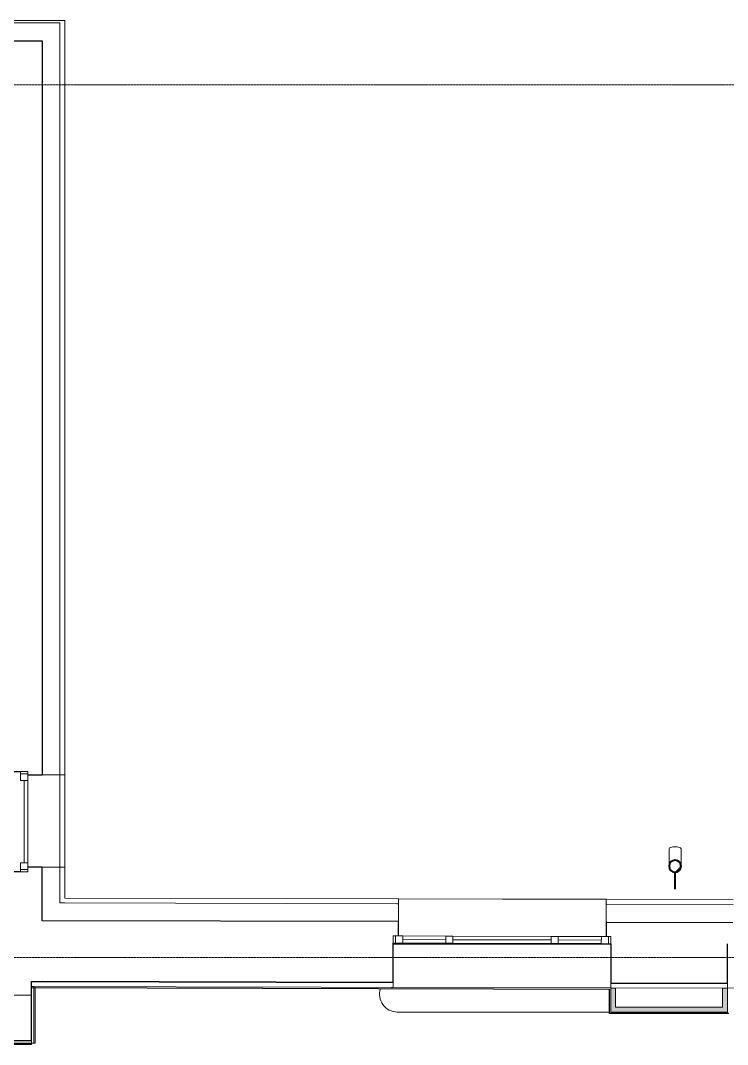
# Model space of a CAD drawing. Header units: millimetres. Extents: x -42533 to 645315, y 3457 to 82611.
# Drawn here: x 291051 to 296960, y 38692 to 47258 of the extents above; entities that cross this region are included whole.
import ezdxf

# ---------------------------------------------------------------- set-up
doc = ezdxf.new("R2010")
doc.units = ezdxf.units.MM
doc.linetypes.add('ADSK_Линия сетки', pattern=[25, 20, -2.5, 0, -2.5])
for name, color, linetype, lineweight in [('_ Окна', 7, 'Continuous', 9), ('Обобщенные модели', 7, 'Continuous', 18), ('Окна', 7, 'Continuous', 9), ('Оси', 253, 'Continuous', 9), ('Перекрытие', 7, 'Continuous', 18), ('Стены внутренние', 7, 'Continuous', 18), ('Стены наружные', 7, 'Continuous', 18), ('Стены несущие', 7, 'Continuous', 30), ('Стены отделка', 7, 'Continuous', 30), ('Стены штриховка', 7, 'Continuous', 9), ('ШТРИХОВКА', 252, 'Continuous', 15)]:
    doc.layers.add(name, color=color, linetype=linetype, lineweight=lineweight)

# ---------------------------------------------------------------- blocks, each defined once
blk = doc.blocks.new('План 3 этажа')
at = {"layer": 'Обобщенные модели', "lineweight": 9}
h = blk.add_hatch(dxfattribs=at)
h.set_pattern_fill('FP_17', color=8, style=0, pattern_type=2)
h.set_pattern_definition([(45, (507.34, 158.9), (-106.066, 106.066), [])])
h.paths.add_polyline_path([(16482.343, 13817.033), (16504.037, 13821.984), (16521.434, 13835.858), (16531.089, 13855.907), (16531.089, 13878.159), (16521.434, 13898.207), (16504.037, 13912.081), (16479.732, 13916.437), (16459.663, 13911.295), (16443.251, 13898.207), (16433.596, 13878.159), (16434.719, 13853.576), (16443.251, 13835.858), (16460.648, 13821.984), (16479.732, 13817.629)])
at = {"layer": 'Стены внутренние'}
for points in [[(15945.455, 12687.14), (15985.345, 12687.14), (15985.345, 12846.798), (15945.345, 12846.798), (15945.345, 12687.14)], [(16920.332, 12647.14), (16920.141, 12846.036), (16880.332, 12846.036), (16880.332, 12647.14), (16911.973, 12647.14)], [(16880.332, 12647.14), (16880.332, 12687.14), (15945.345, 12687.14), (15946.023, 12647.14), (16606.022, 12647.14)]]:
    blk.add_hatch(color=8, dxfattribs=at).paths.add_polyline_path(points)
at = {"layer": '_ Окна', "color": 8, "lineweight": 18}
for p, q in [((11012.343, 14583.902), (11012.343, 14659.902)), ((11012.343, 14659.902), (11072.343, 14659.902)), ((11072.343, 14659.902), (11072.343, 14583.902)), ((11072.343, 14583.902), (11012.343, 14583.902)), ((11072.343, 13895.902), (11012.343, 13895.902)), ((11012.343, 13895.902), (11012.343, 13819.902)), ((11072.343, 13819.902), (11072.343, 13895.902)), ((11012.343, 13819.902), (11072.343, 13819.902)), ((14126.435, 13223.393), (14126.593, 13283.393)), ((14126.593, 13283.393), (14206.593, 13283.182)), ((14206.593, 13283.182), (14206.435, 13223.182)), ((14566.434, 13222.234), (14566.592, 13282.234)), ((14566.592, 13282.234), (14626.591, 13282.076)), ((14626.591, 13282.076), (14626.433, 13222.077)), ((15446.431, 13219.918), (15446.589, 13279.918)), ((15446.589, 13279.918), (15506.588, 13279.76)), ((15506.588, 13279.76), (15506.43, 13219.76)), ((15866.587, 13278.812), (15866.429, 13218.812)), ((15946.587, 13278.601), (15866.587, 13278.812)), ((15946.429, 13218.601), (15946.587, 13278.601)), ((14206.435, 13223.182), (14126.435, 13223.393)), ((14626.433, 13222.077), (14566.434, 13222.234)), ((15506.43, 13219.76), (15446.431, 13219.918)), ((15866.429, 13218.812), (15946.429, 13218.601))]:
    blk.add_line(p, q, dxfattribs=at)
at = {"layer": '_ Окна', "color": 8}
for p, q in [((11012.343, 14639.902), (11072.343, 14639.902)), ((11042.343, 14583.902), (11042.343, 13895.902)), ((11012.343, 13839.902), (11072.343, 13839.902)), ((14146.435, 13223.34), (14146.593, 13283.34)), ((15926.429, 13218.654), (15926.587, 13278.654)), ((14206.514, 13253.182), (14566.513, 13252.234)), ((14626.512, 13252.076), (15446.51, 13249.918)), ((15506.509, 13249.76), (15866.508, 13248.812))]:
    blk.add_line(p, q, dxfattribs=at)
at = {"layer": 'Обобщенные модели', "color": 8}
for p, q in [((16432.343, 14013.184), (16432.343, 13970.68)), ((16532.343, 13970.68), (16532.343, 14013.184)), ((16477.343, 13816.174), (16477.343, 13677.033)), ((16487.343, 13677.033), (16487.343, 13816.174)), ((16477.343, 13677.033), (16487.343, 13677.033))]:
    blk.add_line(p, q, dxfattribs=at)
at = {"layer": 'Обобщенные модели', "color": 8, "flags": 128}
for points in [[(16432.343, 13880.05), (16432.343, 13881.32), (16432.343, 13883.984), (16432.343, 13886.86), (16432.343, 13889.945), (16432.343, 13893.232), (16432.343, 13896.718), (16432.343, 13900.397), (16432.343, 13904.262), (16432.343, 13908.307), (16432.343, 13912.527), (16432.343, 13916.913), (16432.343, 13921.46), (16432.343, 13926.16), (16432.343, 13931.005), (16432.343, 13935.987), (16432.343, 13941.1), (16432.343, 13946.334), (16432.343, 13951.68), (16432.343, 13957.132), (16432.343, 13962.679), (16432.343, 13968.313), (16432.343, 13970.68)], [(16532.343, 13970.68), (16532.343, 13965.013), (16532.343, 13959.428), (16532.343, 13953.936), (16532.343, 13948.544), (16532.343, 13943.262), (16532.343, 13938.099), (16532.343, 13933.061), (16532.343, 13928.158), (16532.343, 13923.397), (16532.343, 13918.785), (16532.343, 13914.331), (16532.343, 13910.042), (16532.343, 13905.923), (16532.343, 13901.982), (16532.343, 13898.225), (16532.343, 13894.659), (16532.343, 13891.288), (16532.343, 13888.118), (16532.343, 13885.154), (16532.343, 13882.402), (16532.343, 13880.05)]]:
    blk.add_lwpolyline(points, dxfattribs=at)
at = {"layer": 'Обобщенные модели', "color": 8}
for start, end in [(90, 270), (270, 90)]:
    blk.add_arc((16482.343, 13867.033), 52, start, end, dxfattribs=at)
at = {"layer": 'Обобщенные модели', "color": 8, "lineweight": 40}
for start, end in [(90, 270), (270, 90)]:
    blk.add_arc((16482.343, 13867.033), 50, start, end, dxfattribs=at)
at = {"layer": 'Обобщенные модели', "color": 8}
for start_param, end_param in [(4.71238898, 6.28318531), (3.14159265, 4.71238898)]:
    blk.add_ellipse((16482.343, 14013.184), major_axis=(-50, 0), ratio=0.30901699, start_param=start_param, end_param=end_param, dxfattribs=at)
at = {"layer": 'Окна', "color": 8}
for p, q in [((11072.343, 14659.902), (11012.343, 14659.902)), ((11012.343, 14659.902), (11012.343, 14583.902)), ((11072.343, 14583.902), (11072.343, 14659.902)), ((11072.343, 14583.902), (11072.343, 13895.902)), ((11012.343, 13895.902), (11012.343, 13819.902)), ((11072.343, 13819.902), (11072.343, 13895.902)), ((11012.343, 13819.902), (11072.343, 13819.902)), ((14126.593, 13283.393), (14126.435, 13223.393)), ((14206.593, 13283.182), (14126.593, 13283.393)), ((14206.593, 13283.182), (14566.592, 13282.234)), ((14626.591, 13282.076), (14566.592, 13282.234)), ((14626.591, 13282.076), (15446.589, 13279.918)), ((15506.588, 13279.76), (15446.589, 13279.918)), ((15506.588, 13279.76), (15866.587, 13278.812)), ((15946.587, 13278.601), (15866.587, 13278.812)), ((15946.429, 13218.601), (15946.587, 13278.601)), ((14126.435, 13223.393), (14206.435, 13223.182)), ((14566.434, 13222.234), (14206.435, 13223.182)), ((14566.434, 13222.234), (14626.433, 13222.077)), ((15446.431, 13219.918), (14626.433, 13222.077)), ((15446.431, 13219.918), (15506.43, 13219.76)), ((15866.429, 13218.812), (15506.43, 13219.76)), ((15866.429, 13218.812), (15946.429, 13218.601))]:
    blk.add_line(p, q, dxfattribs=at)
at = {"layer": 'Оси', "color": 8, "linetype": 'ADSK_Линия сетки'}
for p, q in [((-10051.774, 20403.902), (56512.196, 20403.902)), ((-10051.774, 13103.902), (56512.196, 13103.902))]:
    blk.add_line(p, q, dxfattribs=at)
at = {"layer": 'Перекрытие', "color": 8}
for p, q in [((15946.023, 13213.43), (14126.409, 13213.43)), ((15946.023, 13064.383), (15946.023, 13213.43)), ((14126.023, 13066.779), (14126.023, 12853.43)), ((11192.343, 12901.178), (11103.959, 12901.404)), ((14126.023, 12853.43), (14111.973, 12853.43)), ((15946.023, 12846.798), (15946.023, 12848.601)), ((14161.086, 12647.14), (15933.345, 12647.14))]:
    blk.add_line(p, q, dxfattribs=at)
blk.add_arc((14161.086, 12794.83), 147.69, 161.3900947, 270, dxfattribs=at)
at = {"layer": 'Стены наружные', "color": 8}
for p, q in [((11342.343, 13859.902), (11342.343, 14629.902)), ((11382.343, 14629.902), (11382.343, 13859.902)), ((14172.409, 13593.273), (15907.403, 13588.706)), ((14172.447, 13594.273), (14172.445, 13593.273)), ((15907.403, 13588.705), (14172.445, 13593.273)), ((14172.447, 13594.273), (15907.406, 13589.705)), ((15907.406, 13589.705), (15907.403, 13588.705))]:
    blk.add_line(p, q, dxfattribs=at)
at = {"layer": 'Стены несущие', "color": 8}
for p, q in [((9877.761, 20771.427), (11192.343, 20771.427)), ((11192.343, 20771.427), (11192.343, 14629.902)), ((10682.343, 14659.902), (11012.343, 14659.902)), ((11072.343, 14629.902), (11192.343, 14629.902)), ((11012.343, 13819.902), (10682.343, 13819.902)), ((11192.343, 13859.902), (11072.343, 13859.902)), ((11192.343, 13411.118), (11192.343, 13859.902)), ((14171.909, 13403.274), (11192.343, 13411.118)), ((14171.593, 13283.274), (14171.909, 13403.274)), ((15906.903, 13398.706), (15906.587, 13278.707)), ((15912.903, 13398.69), (15906.903, 13398.706)), ((15912.903, 13398.69), (16966.896, 13395.916)), ((14125.566, 12893.394), (14126.435, 13223.393)), ((15946.429, 13218.601), (15945.56, 12888.603)), ((16920.553, 12886.036), (16921.422, 13216.035)), ((11103.959, 12902.459), (11192.343, 12902.459)), ((11103.959, 12407.166), (11103.959, 12902.459)), ((11192.343, 12902.459), (11192.343, 12901.116)), ((11192.343, 12901.116), (14125.566, 12893.394)), ((14125.566, 12893.394), (11192.343, 12901.116)), ((15945.56, 12888.603), (16920.553, 12886.036)), ((16920.553, 12886.036), (15945.56, 12888.603)), ((11103.959, 12407.166), (10582.343, 12407.166))]:
    blk.add_line(p, q, dxfattribs=at)
at = {"layer": 'Стены отделка', "color": 8, "lineweight": 9}
for p, q in [((11382.343, 20941.427), (9877.761, 20941.427)), ((11192.343, 20921.427), (11342.343, 20921.427)), ((11342.343, 20921.427), (11342.343, 14629.902)), ((11382.343, 14629.902), (11382.343, 20941.427)), ((11192.343, 14629.902), (11382.343, 14629.902)), ((11382.343, 13859.902), (11192.343, 13859.902)), ((11342.343, 13859.902), (11342.343, 13560.723)), ((11382.343, 13600.618), (11382.343, 13859.902)), ((11192.343, 13561.118), (11192.738, 13561.117)), ((11192.738, 13561.117), (11192.343, 13411.118)), ((11342.343, 13560.723), (11382.343, 13560.723)), ((11382.343, 13560.618), (11342.343, 13560.723)), ((14172.409, 13593.273), (11382.343, 13600.618)), ((14158.304, 13553.31), (14172.304, 13553.273)), ((14171.909, 13403.274), (14172.409, 13593.273)), ((15907.298, 13548.706), (15906.903, 13398.706)), ((15907.403, 13588.706), (15907.298, 13548.706)), ((15913.298, 13548.69), (15907.298, 13548.706)), ((16967.396, 13585.915), (15907.403, 13588.706)), ((14171.909, 13403.274), (14171.909, 13403.274)), ((11103.996, 12901.349), (11103.89, 12861.349)), ((15945.345, 12848.603), (11103.89, 12861.349)), ((11123.959, 12861.455), (11103.959, 12861.455)), ((11192.343, 12901.116), (11103.996, 12901.349)), ((11123.959, 12861.455), (11123.959, 12387.166)), ((11135.959, 12387.166), (11135.959, 12861.264)), ((14125.461, 12853.394), (14125.566, 12893.394)), ((15945.56, 12888.603), (15945.455, 12848.603)), ((16920.448, 12846.036), (16920.553, 12886.036)), ((11103.959, 12849.349), (15933.345, 12836.635)), ((15933.345, 12836.635), (15933.345, 12637.14)), ((15945.345, 12647.14), (15945.345, 12848.603)), ((15985.345, 12846.798), (15945.345, 12846.798)), ((22571.429, 12831.159), (15945.455, 12848.603)), ((15985.345, 12687.14), (15985.345, 12846.798)), ((16880.332, 12846.798), (16880.332, 12687.14)), ((16920.332, 12846.798), (16880.332, 12846.798)), ((16920.332, 12846.798), (16920.332, 12647.14)), ((16880.332, 12687.14), (15985.345, 12687.14)), ((15935.345, 12635.14), (16930.332, 12635.14)), ((15945.345, 12647.14), (16920.332, 12647.14)), ((10582.343, 12375.166), (11103.959, 12375.166)), ((11103.959, 12407.166), (11103.959, 12375.166)), ((11103.959, 12387.166), (11135.959, 12387.166))]:
    blk.add_line(p, q, dxfattribs=at)
at = {"layer": 'Стены штриховка', "color": 8}
for p, q in [((9878.761, 20921.427), (11192.343, 20921.427)), ((11382.343, 13560.618), (14158.304, 13553.31)), ((16967.291, 13545.915), (15913.298, 13548.69)), ((11103.959, 12851.349), (15935.345, 12838.629)), ((11133.959, 12387.166), (11133.959, 12861.27)), ((11103.959, 12787.166), (10663.959, 12787.166)), ((15935.345, 12838.629), (15935.345, 12635.14)), ((15933.345, 12637.14), (16932.332, 12637.14)), ((15933.345, 12637.14), (15933.345, 12635.14)), ((15933.345, 12635.14), (15935.345, 12635.14)), ((10582.343, 12387.166), (11103.959, 12387.166)), ((10582.343, 12377.166), (11103.959, 12377.166))]:
    blk.add_line(p, q, dxfattribs=at)

msp = doc.modelspace()

# ---------------------------------------------------------------- block references
at = {"layer": 'ШТРИХОВКА'}
msp.add_blockref('План 3 этажа', (280039.2, 26316.4), dxfattribs=at)

doc.saveas('drawing.dxf')
